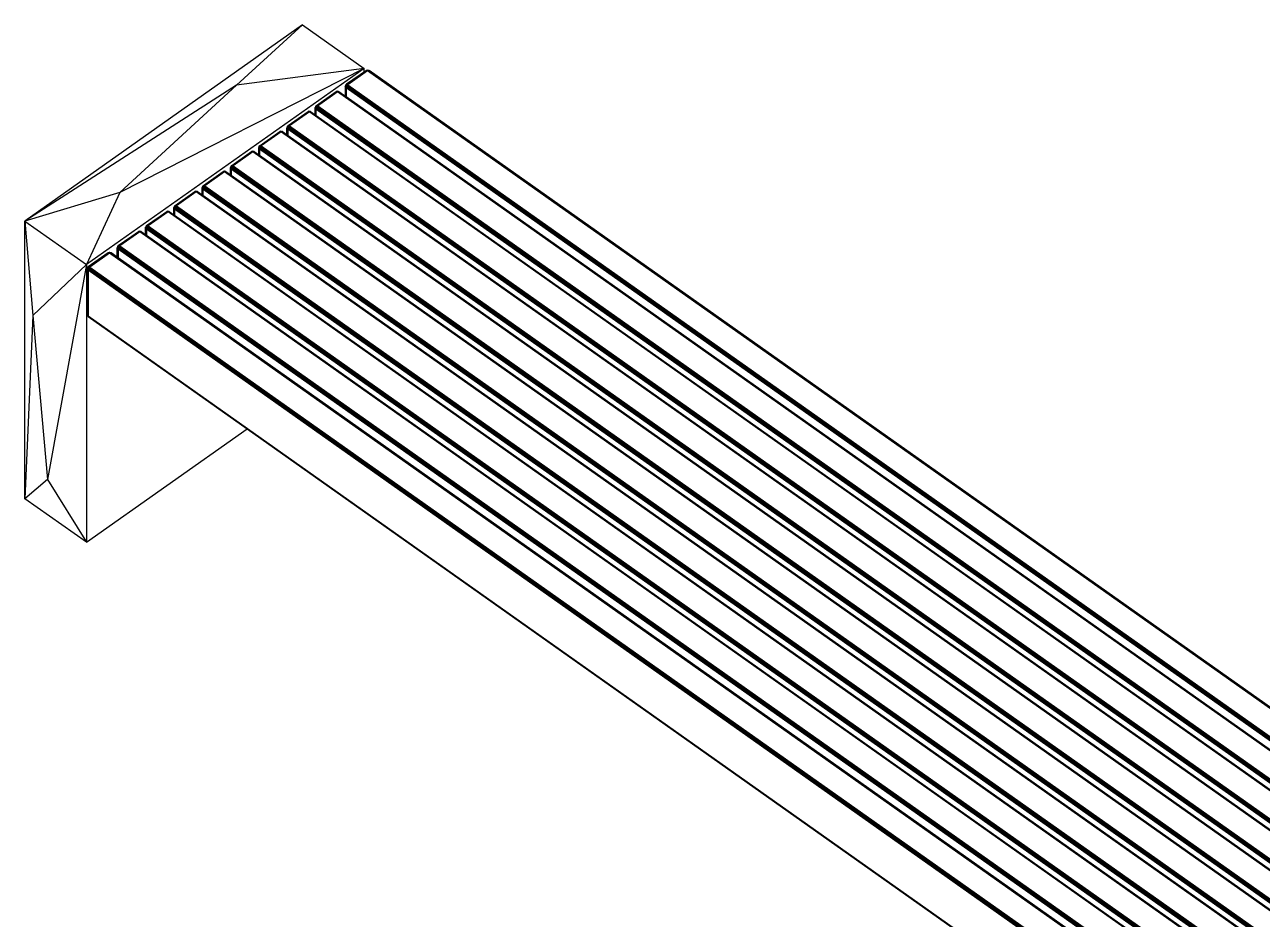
# Model space of a CAD drawing. Header units: millimetres. Extents: x 3440 to 9380, y -3644 to 556.
# Drawn here: x 6957 to 8375, y -1454 to -429 of the extents above; entities that cross this region are included whole.
import ezdxf

# ---------------------------------------------------------------- set-up
doc = ezdxf.new("R2010")
doc.units = ezdxf.units.MM

msp = doc.modelspace()

# ---------------------------------------------------------------- linework, layer by layer
for p, q in [((7275.5, -429.2), (6957.3, -654.2)), ((7275.5, -429.2), (7199.9, -498.6)), ((7275.5, -429.2), (7346.2, -479.2)), ((7346.2, -479.2), (7028, -704.2)), ((7346.2, -479.2), (7066.2, -621.5)), ((7346.2, -479.2), (7199.9, -498.6)), ((7348.6, -481.5), (7326, -497.5)), ((7326.4, -497.5), (7349, -481.5)), ((7326.9, -497.7), (7349.6, -481.7)), ((7346.2, -483.2), (7346.2, -479.2)), ((7346.2, -483.2), (7348.3, -481.7)), ((7348.6, -481.5), (7348.3, -481.7)), ((7348.6, -481.5), (7349.5, -481.2)), ((7348.7, -481.5), (7348.6, -481.5)), ((7348.7, -481.5), (7348.8, -481.5)), ((7349, -481.5), (7348.7, -481.5)), ((7348.8, -481.5), (7349.2, -481.4)), ((7349.6, -481.7), (7349, -481.5)), ((7349, -481.5), (7349.1, -481.5)), ((7349.1, -481.5), (7350.2, -481.2)), ((7349.1, -481.5), (7349.2, -481.4)), ((7349.2, -481.4), (7350.2, -481.2)), ((7349.5, -481.2), (7350.2, -481.2)), ((7349.6, -481.7), (7350.2, -481.2)), ((7350.1, -482), (7349.6, -481.7)), ((7350.7, -481.7), (7349.6, -481.7)), ((7350.1, -482), (7350.7, -481.7)), ((7350.2, -481.2), (7351, -481.2)), ((7351.2, -481.5), (7350.2, -481.2)), ((7350.2, -481.2), (7350.7, -481.7)), ((7350.7, -481.7), (7351.2, -481.5)), ((7350.7, -481.7), (8619.2, -1378.7)), ((7351, -481.2), (7351.4, -481.5)), ((7351.2, -481.5), (7351, -481.2)), ((7351.6, -481.5), (7351, -481.2)), ((8619.7, -1378.5), (7351.2, -481.5)), ((7351.2, -481.5), (7351.4, -481.5)), ((7351.4, -481.5), (7351.6, -481.5)), ((7351.6, -481.5), (7351.9, -481.7)), ((7351.6, -481.5), (8620.2, -1378.5)), ((8620.5, -1378.7), (7351.9, -481.7)), ((7325.6, -497.7), (7346.2, -483.2)), ((7350.1, -482), (7327.5, -498)), ((8618.7, -1379), (7350.1, -482)), ((7199.9, -498.6), (6957.3, -654.2)), ((7199.9, -498.6), (7066.2, -621.5)), ((7291.2, -522.1), (7313.8, -506.1)), ((7291.5, -521.9), (7314.2, -505.9)), ((7292, -521.9), (7314.6, -505.9)), ((7292.5, -522), (7315.1, -506)), ((7315.7, -506.3), (7293, -522.3)), ((7313.8, -506.1), (7314.2, -505.9)), ((7315.1, -505.5), (7314.2, -505.9)), ((7314.2, -505.9), (7315.7, -505.5)), ((7314.2, -505.9), (7314.6, -505.9)), ((7314.6, -505.9), (7315.7, -505.5)), ((7314.6, -505.9), (7315.1, -506)), ((7315.1, -505.5), (7315.7, -505.5)), ((7315.1, -506), (7315.7, -505.5)), ((7315.1, -506), (7315.7, -506.3)), ((7316.2, -506), (7315.1, -506)), ((7315.7, -505.5), (7316.6, -505.6)), ((7315.7, -505.5), (7316.7, -505.9)), ((7315.7, -505.5), (7316.2, -506)), ((7316.2, -506), (7315.7, -506.3)), ((7949.9, -954.8), (7315.7, -506.3)), ((7316.7, -505.9), (7316.2, -506)), ((7949.9, -954.8), (7316.2, -506)), ((7316.2, -506), (8584.8, -1403)), ((7316.6, -505.6), (7317.2, -505.9)), ((7316.6, -505.6), (7316.7, -505.9)), ((7317.2, -505.9), (7316.7, -505.9)), ((7316.7, -505.9), (8585.3, -1402.9)), ((7317.5, -506.1), (7317.2, -505.9)), ((7317.2, -505.9), (8585.7, -1402.9)), ((7317.5, -506.1), (7324.5, -511)), ((7324.5, -500.1), (7324.6, -499.7)), ((7324.6, -500.7), (7324.5, -500.1)), ((7324.5, -500.1), (7324.5, -511)), ((7324.5, -500.1), (7324.6, -500.3)), ((7324.9, -498.6), (7324.6, -499.5)), ((7324.9, -499.4), (7324.6, -499.6)), ((7324.6, -499.6), (7324.6, -499.5)), ((7324.6, -499.5), (7324.6, -499.6)), ((7324.6, -499.6), (7324.6, -499.6)), ((7324.6, -499.6), (7324.6, -499.7)), ((7324.6, -499.7), (7324.8, -500.6)), ((7324.6, -500.3), (7324.6, -499.7)), ((7324.6, -500.7), (7324.6, -500.3)), ((7324.6, -500.3), (7324.8, -500.6)), ((7324.8, -500.6), (7324.6, -500.7)), ((7324.6, -511.1), (7324.6, -500.7)), ((7324.9, -501.2), (7324.6, -500.7)), ((7324.9, -500.5), (7324.8, -500.6)), ((7324.9, -501.2), (7324.8, -500.6)), ((7324.8, -500.6), (7324.9, -500.8)), ((7325.6, -497.7), (7324.9, -498.6)), ((7325.5, -498.1), (7324.9, -498.6)), ((7325.3, -498.3), (7324.9, -498.6)), ((7324.9, -499.4), (7325.3, -498.3)), ((7324.9, -500.5), (7324.9, -499.4)), ((7325.4, -499.4), (7324.9, -499.4)), ((7325.4, -501.6), (7324.9, -500.5)), ((7325.2, -500.5), (7324.9, -500.5)), ((7324.9, -500.8), (7324.9, -501.2)), ((7324.9, -500.8), (7325.4, -501.6)), ((7325.4, -501.6), (7324.9, -501.2)), ((7324.9, -511.3), (7324.9, -501.2)), ((7325.2, -500.5), (7325.4, -499.6)), ((7325.4, -501.6), (7325.2, -500.5)), ((7325.4, -500.8), (7325.2, -500.5)), ((7325.2, -500.5), (7325.4, -500.5)), ((7325.3, -498.3), (7326, -497.5)), ((7325.3, -498.3), (7326.4, -497.5)), ((7325.9, -498.3), (7325.3, -498.3)), ((7325.4, -499.4), (7325.9, -498.3)), ((7325.6, -500.3), (7325.4, -499.4)), ((7326, -499.7), (7325.4, -499.4)), ((7325.4, -499.6), (7325.4, -499.4)), ((7325.4, -500.5), (7325.4, -499.6)), ((7325.4, -501), (7325.6, -500.3)), ((7325.4, -500.5), (7325.6, -500.3)), ((7325.4, -500.8), (7325.4, -500.5)), ((7325.4, -501), (7325.4, -500.8)), ((7325.4, -501.6), (7325.4, -500.8)), ((7325.4, -501.6), (7325.4, -501)), ((7325.4, -501), (8594, -1398)), ((7959.6, -950.1), (7325.4, -501)), ((7325.4, -501.6), (7325.4, -511.6)), ((7959.6, -950.1), (7325.4, -501.6)), ((7326, -497.5), (7325.5, -498.1)), ((7325.6, -497.7), (7325.5, -498.1)), ((7326, -497.5), (7325.6, -497.7)), ((7325.6, -500.3), (7326, -499.7)), ((7325.6, -500.3), (8594.2, -1397.3)), ((7325.9, -498.3), (7326.4, -497.5)), ((7325.9, -498.3), (7326.9, -497.7)), ((7326.4, -499), (7325.9, -498.3)), ((7325.9, -498.3), (7326, -499.7)), ((7325.9, -498.3), (7326.9, -498.4)), ((7326.4, -497.5), (7326, -497.5)), ((7326, -499.7), (7326.4, -499)), ((8594.5, -1396.7), (7326, -499.7)), ((7326.9, -497.7), (7326.4, -497.5)), ((7326.4, -499), (7326.9, -498.4)), ((7326.4, -499), (8595, -1396)), ((7326.9, -498.4), (7326.9, -497.7)), ((7327.5, -498), (7326.9, -497.7)), ((7326.9, -498.4), (7327.5, -498)), ((8595.5, -1395.4), (7326.9, -498.4)), ((7327.5, -498), (8596, -1395)), ((7290, -524.5), (7290.1, -524)), ((7290, -524.5), (7290.1, -525)), ((7290, -532.5), (7290, -524.5)), ((7290, -524.5), (7290.1, -524.6)), ((7290.2, -523.8), (7290.1, -523.9)), ((7290.1, -523.9), (7290.2, -524)), ((7290.2, -524), (7290.1, -524)), ((7290.1, -524), (7290.3, -525)), ((7290.1, -524), (7290.1, -524.6)), ((7290.4, -523), (7290.2, -523.8)), ((7290.2, -524), (7290.5, -523.7)), ((7290.2, -523.8), (7290.2, -524)), ((7291.2, -522.1), (7290.4, -523)), ((7291, -522.4), (7290.4, -523)), ((7290.8, -522.7), (7290.4, -523)), ((7290.8, -522.7), (7290.5, -523.7)), ((7290.5, -523.7), (7291, -523.7)), ((7290.5, -523.7), (7290.5, -524.9)), ((7292, -521.9), (7290.8, -522.7)), ((7291.5, -521.9), (7290.8, -522.7)), ((7291.5, -522.7), (7290.8, -522.7)), ((7290.8, -524.9), (7291, -523.7)), ((7291.5, -521.9), (7291, -522.4)), ((7291, -522.4), (7291.2, -522.1)), ((7291, -523.7), (7291.5, -522.7)), ((7291, -523.7), (7291.5, -524)), ((7291, -523.7), (7291.2, -524.7)), ((7291.2, -522.1), (7291.5, -521.9)), ((7291.5, -524), (7291.2, -524.7)), ((7291.5, -521.9), (7292, -521.9)), ((7292, -521.9), (7291.5, -522.7)), ((7291.5, -522.7), (7292.5, -522)), ((7291.5, -522.7), (7292, -523.4)), ((7292.5, -522.8), (7291.5, -522.7)), ((7291.5, -524), (7291.5, -522.7)), ((7292, -523.4), (7291.5, -524)), ((8560.1, -1421), (7291.5, -524)), ((7292, -521.9), (7292.5, -522)), ((7292.5, -522.8), (7292, -523.4)), ((7292, -523.4), (8560.5, -1420.4)), ((7292.5, -522), (7293, -522.3)), ((7292.5, -522), (7292.5, -522.8)), ((7293, -522.3), (7292.5, -522.8)), ((8561, -1419.8), (7292.5, -522.8)), ((7293, -522.3), (8561.6, -1419.3)), ((7324.5, -511), (7324.6, -511.1)), ((7324.6, -511.1), (7324.9, -511.3)), ((7324.9, -511.3), (7325.4, -511.6)), ((7325.4, -511.6), (8586.1, -1403.1)), ((7258.8, -545), (7281.4, -529)), ((7259.2, -544.8), (7281.8, -528.8)), ((7259.6, -544.8), (7282.2, -528.8)), ((7260.1, -544.9), (7282.7, -528.9)), ((7283.3, -529.2), (7260.7, -545.2)), ((7281.4, -529), (7281.8, -528.8)), ((7282.7, -528.4), (7281.8, -528.8)), ((7281.8, -528.8), (7281.9, -528.8)), ((7282, -528.7), (7281.9, -528.8)), ((7281.9, -528.8), (7282.2, -528.8)), ((7282, -528.7), (7282.4, -528.6)), ((7282.2, -528.8), (7282.3, -528.7)), ((7282.2, -528.8), (7282.7, -528.9)), ((7282.3, -528.7), (7283.3, -528.4)), ((7282.3, -528.7), (7282.4, -528.6)), ((7282.4, -528.6), (7283.3, -528.4)), ((7282.7, -528.4), (7283.3, -528.4)), ((7282.7, -528.9), (7283.3, -528.4)), ((7282.7, -528.9), (7283.3, -529.2)), ((7283.8, -528.9), (7282.7, -528.9)), ((7283.3, -528.4), (7284.2, -528.5)), ((7283.3, -528.4), (7284.3, -528.8)), ((7283.3, -528.4), (7283.8, -528.9)), ((7283.8, -528.9), (7283.3, -529.2)), ((7917.6, -977.7), (7283.3, -529.2)), ((7284.3, -528.8), (7283.8, -528.9)), ((7917.6, -977.7), (7283.8, -528.9)), ((7283.8, -528.9), (8552.4, -1425.9)), ((7284.2, -528.5), (7284.8, -528.8)), ((7284.2, -528.5), (7284.3, -528.8)), ((7284.8, -528.8), (7284.3, -528.8)), ((7284.3, -528.8), (8552.9, -1425.8)), ((7285.1, -529), (7284.8, -528.8)), ((7284.8, -528.8), (8553.3, -1425.8)), ((7285.1, -529), (7290, -532.5)), ((7290, -532.5), (7290.1, -532.5)), ((7290.1, -524.6), (7290.3, -525)), ((7290.1, -524.6), (7290.1, -525)), ((7290.1, -525), (7290.3, -525)), ((7290.1, -525), (7290.4, -525.5)), ((7290.1, -525), (7290.1, -532.5)), ((7290.1, -532.5), (7290.4, -532.8)), ((7290.3, -525), (7290.5, -524.9)), ((7290.3, -525), (7290.4, -525.5)), ((7290.3, -525), (7290.4, -525.2)), ((7290.4, -525.2), (7290.9, -526)), ((7290.4, -525.2), (7290.4, -525.5)), ((7290.4, -525.5), (7290.9, -526)), ((7290.4, -532.8), (7290.4, -525.5)), ((7290.4, -532.8), (7290.9, -533.1)), ((7290.5, -524.9), (7290.8, -524.9)), ((7290.5, -524.9), (7290.9, -526)), ((7290.8, -524.9), (7290.9, -524.8)), ((7290.9, -526), (7290.8, -524.9)), ((7290.8, -524.9), (7290.9, -525.2)), ((7290.9, -524.8), (7291.2, -524.7)), ((7290.9, -525.2), (7290.9, -524.8)), ((7290.9, -525.2), (7291, -525.4)), ((7291, -525.4), (7290.9, -526)), ((7290.9, -526), (7290.9, -533.1)), ((7925.2, -974.5), (7290.9, -526)), ((7290.9, -533.1), (8553.7, -1426)), ((7291.2, -524.7), (7291, -525.4)), ((7291, -525.4), (8559.5, -1422.4)), ((7925.2, -974.5), (7291, -525.4)), ((7291.2, -524.7), (8559.8, -1421.7)), ((7226.4, -567.9), (7249.1, -551.9)), ((7226.8, -567.7), (7249.4, -551.7)), ((7227.2, -567.7), (7249.8, -551.7)), ((7227.7, -567.8), (7250.3, -551.8)), ((7250.9, -552.1), (7228.3, -568.1)), ((7249.1, -551.9), (7249.4, -551.7)), ((7250.3, -551.3), (7249.4, -551.7)), ((7249.4, -551.7), (7249.5, -551.7)), ((7249.6, -551.6), (7249.5, -551.7)), ((7249.5, -551.7), (7249.8, -551.7)), ((7249.6, -551.6), (7250, -551.5)), ((7249.8, -551.7), (7249.9, -551.6)), ((7249.8, -551.7), (7250.3, -551.8)), ((7249.9, -551.6), (7251, -551.3)), ((7249.9, -551.6), (7250, -551.5)), ((7250, -551.5), (7251, -551.3)), ((7250.3, -551.3), (7251, -551.3)), ((7250.3, -551.8), (7251, -551.3)), ((7250.3, -551.8), (7250.9, -552.1)), ((7251.4, -551.8), (7250.3, -551.8)), ((7251.4, -551.8), (7250.9, -552.1)), ((7885.2, -1000.6), (7250.9, -552.1)), ((7251, -551.3), (7251.8, -551.4)), ((7251, -551.3), (7252, -551.7)), ((7251, -551.3), (7251.4, -551.8)), ((7252, -551.7), (7251.4, -551.8)), ((7885.2, -1000.6), (7251.4, -551.8)), ((7251.4, -551.8), (8520, -1448.8)), ((7251.8, -551.4), (7252.4, -551.7)), ((7251.8, -551.4), (7252, -551.7)), ((7252.4, -551.7), (7252, -551.7)), ((7252, -551.7), (8520.5, -1448.7)), ((7252.7, -551.9), (7252.4, -551.7)), ((7252.4, -551.7), (8520.9, -1448.7)), ((7252.7, -551.9), (7257.7, -555.4)), ((7257.7, -547.4), (7257.8, -546.9)), ((7257.7, -547.4), (7257.8, -547.9)), ((7257.7, -555.4), (7257.7, -547.4)), ((7257.7, -547.4), (7257.8, -547.5)), ((7258, -545.9), (7257.8, -546.7)), ((7257.8, -546.9), (7258.1, -546.6)), ((7257.8, -546.7), (7257.8, -546.8)), ((7257.8, -546.7), (7257.8, -546.9)), ((7257.8, -546.8), (7257.8, -546.9)), ((7257.8, -546.9), (7257.8, -546.9)), ((7257.8, -546.9), (7257.9, -547.9)), ((7257.8, -546.9), (7257.8, -547.5)), ((7257.8, -547.5), (7257.9, -547.9)), ((7257.8, -547.5), (7257.8, -547.9)), ((7257.8, -547.9), (7257.9, -547.9)), ((7257.8, -547.9), (7258.1, -548.4)), ((7257.8, -547.9), (7257.8, -555.4)), ((7257.9, -547.9), (7258.1, -547.8)), ((7257.9, -547.9), (7258.1, -548.4)), ((7257.9, -547.9), (7258.1, -548.1)), ((7258.8, -545), (7258, -545.9)), ((7258.6, -545.3), (7258, -545.9)), ((7258.5, -545.6), (7258, -545.9)), ((7258.5, -545.6), (7258.1, -546.6)), ((7258.1, -546.6), (7258.6, -546.6)), ((7258.1, -546.6), (7258.1, -547.8)), ((7258.1, -547.8), (7258.4, -547.8)), ((7258.1, -547.8), (7258.5, -548.9)), ((7258.1, -547.8), (7258.1, -547.8)), ((7258.1, -547.8), (7258.1, -548.1)), ((7258.1, -548.1), (7258.5, -548.9)), ((7258.1, -548.1), (7258.1, -548.4)), ((7258.1, -548.4), (7258.5, -548.9)), ((7258.1, -555.7), (7258.1, -548.4)), ((7258.4, -547.8), (7258.6, -546.6)), ((7258.4, -547.8), (7258.5, -547.7)), ((7258.5, -548.9), (7258.4, -547.8)), ((7258.4, -547.8), (7258.5, -548.1)), ((7259.6, -544.8), (7258.5, -545.6)), ((7259.2, -544.8), (7258.5, -545.6)), ((7259.1, -545.6), (7258.5, -545.6)), ((7258.5, -547.7), (7258.8, -547.6)), ((7258.5, -548.1), (7258.5, -547.7)), ((7258.5, -548.9), (7258.5, -548.1)), ((7258.5, -548.1), (7258.6, -548.3)), ((7258.6, -548.3), (7258.5, -548.9)), ((7258.5, -548.9), (7258.5, -556)), ((7892.8, -997.4), (7258.5, -548.9)), ((7259.2, -544.8), (7258.6, -545.3)), ((7258.6, -545.3), (7258.8, -545)), ((7258.6, -546.6), (7259.1, -545.6)), ((7258.6, -546.6), (7259.2, -546.9)), ((7258.6, -546.6), (7258.8, -547.6)), ((7258.8, -547.6), (7258.6, -548.3)), ((7258.6, -548.3), (8527.2, -1445.3)), ((7892.8, -997.4), (7258.6, -548.3)), ((7258.8, -545), (7259.2, -544.8)), ((7259.2, -546.9), (7258.8, -547.6)), ((7258.8, -547.6), (8527.4, -1444.6)), ((7259.6, -544.8), (7259.1, -545.6)), ((7259.1, -545.6), (7260.1, -544.9)), ((7259.1, -545.6), (7259.6, -546.3)), ((7260.1, -545.7), (7259.1, -545.6)), ((7259.2, -546.9), (7259.1, -545.6)), ((7259.2, -544.8), (7259.6, -544.8)), ((7259.6, -546.3), (7259.2, -546.9)), ((8527.7, -1443.9), (7259.2, -546.9)), ((7259.6, -544.8), (7260.1, -544.9)), ((7260.1, -545.7), (7259.6, -546.3)), ((7259.6, -546.3), (8528.1, -1443.3)), ((7260.1, -544.9), (7260.7, -545.2)), ((7260.1, -544.9), (7260.1, -545.7)), ((7260.7, -545.2), (7260.1, -545.7)), ((8528.7, -1442.7), (7260.1, -545.7)), ((7260.7, -545.2), (8529.2, -1442.2)), ((7257.7, -555.4), (7257.8, -555.4)), ((7257.8, -555.4), (7258.1, -555.7)), ((7258.1, -555.7), (7258.5, -556)), ((7258.5, -556), (8521.3, -1448.9)), ((7194, -590.8), (7216.7, -574.8)), ((7194.4, -590.6), (7217, -574.6)), ((7194.8, -590.6), (7217.5, -574.6)), ((7195.3, -590.7), (7218, -574.7)), ((7218.5, -575), (7195.9, -591)), ((7216.7, -574.8), (7217, -574.6)), ((7217.9, -574.2), (7217, -574.6)), ((7217, -574.6), (7218.6, -574.2)), ((7217, -574.6), (7217.5, -574.6)), ((7217.5, -574.6), (7218.6, -574.2)), ((7217.5, -574.6), (7218, -574.7)), ((7217.9, -574.2), (7218.6, -574.2)), ((7218, -574.7), (7218.6, -574.2)), ((7218, -574.7), (7218.5, -575)), ((7219.1, -574.7), (7218, -574.7)), ((7219.1, -574.7), (7218.5, -575)), ((7852.8, -1023.5), (7218.5, -575)), ((7218.6, -574.2), (7219.4, -574.3)), ((7218.6, -574.2), (7219.6, -574.6)), ((7218.6, -574.2), (7219.1, -574.7)), ((7219.6, -574.6), (7219.1, -574.7)), ((7852.8, -1023.5), (7219.1, -574.7)), ((7219.1, -574.7), (8487.6, -1471.7)), ((7219.4, -574.3), (7220, -574.6)), ((7219.4, -574.3), (7219.6, -574.6)), ((7220, -574.6), (7219.6, -574.6)), ((7219.6, -574.6), (8488.1, -1471.6)), ((7220.3, -574.8), (7220, -574.6)), ((7220, -574.6), (8488.6, -1471.6)), ((7220.3, -574.8), (7225.3, -578.3)), ((7225.3, -570.3), (7225.4, -569.8)), ((7225.3, -570.3), (7225.4, -570.8)), ((7225.3, -578.3), (7225.3, -570.3)), ((7225.3, -570.3), (7225.4, -570.4)), ((7225.3, -578.3), (7225.4, -578.3)), ((7225.6, -568.8), (7225.4, -569.6)), ((7225.4, -569.8), (7225.7, -569.5)), ((7225.4, -569.6), (7225.4, -569.7)), ((7225.4, -569.6), (7225.4, -569.8)), ((7225.4, -569.7), (7225.4, -569.8)), ((7225.4, -569.8), (7225.4, -569.8)), ((7225.4, -569.8), (7225.6, -570.8)), ((7225.4, -570.4), (7225.6, -570.8)), ((7225.4, -570.4), (7225.4, -570.8)), ((7225.4, -570.8), (7225.6, -570.8)), ((7225.4, -570.8), (7225.7, -571.3)), ((7225.4, -570.8), (7225.4, -578.3)), ((7225.4, -578.3), (7225.7, -578.6)), ((7226.4, -567.9), (7225.6, -568.8)), ((7226.3, -568.2), (7225.6, -568.8)), ((7226.1, -568.5), (7225.6, -568.8)), ((7225.6, -570.8), (7225.7, -570.7)), ((7225.6, -570.8), (7225.7, -571.3)), ((7225.6, -570.8), (7225.7, -571)), ((7226.1, -568.5), (7225.7, -569.5)), ((7225.7, -569.5), (7226.2, -569.5)), ((7225.7, -569.5), (7225.7, -570.7)), ((7225.7, -570.7), (7226, -570.7)), ((7225.7, -570.7), (7226.1, -571.8)), ((7225.7, -570.7), (7225.7, -571)), ((7225.7, -570.7), (7225.7, -570.7)), ((7225.7, -571), (7226.1, -571.8)), ((7225.7, -571.3), (7226.1, -571.8)), ((7225.7, -578.6), (7225.7, -571.3)), ((7225.7, -578.6), (7226.1, -578.9)), ((7226, -570.7), (7226.1, -569.8)), ((7226, -570.7), (7226.1, -570.6)), ((7226.1, -571.8), (7226, -570.7)), ((7226, -570.7), (7226.1, -571)), ((7227.2, -567.7), (7226.1, -568.5)), ((7226.8, -567.7), (7226.1, -568.5)), ((7226.7, -568.5), (7226.1, -568.5)), ((7226.1, -569.8), (7226.2, -569.5)), ((7226.1, -570.6), (7226.1, -569.8)), ((7226.1, -570.6), (7226.4, -570.5)), ((7226.1, -571), (7226.1, -570.6)), ((7226.1, -571), (7226.2, -571.2)), ((7226.2, -571.2), (7226.1, -571.8)), ((7226.1, -571.8), (7226.1, -578.9)), ((7860.4, -1020.3), (7226.1, -571.8)), ((7226.1, -578.9), (8488.9, -1471.8)), ((7226.2, -569.5), (7226.7, -568.5)), ((7226.2, -569.5), (7226.8, -569.8)), ((7226.2, -569.5), (7226.4, -570.5)), ((7226.4, -570.5), (7226.2, -571.2)), ((7226.2, -571.2), (8494.8, -1468.2)), ((7860.4, -1020.3), (7226.2, -571.2)), ((7226.8, -567.7), (7226.3, -568.2)), ((7226.3, -568.2), (7226.4, -567.9)), ((7226.4, -567.9), (7226.8, -567.7)), ((7226.8, -569.8), (7226.4, -570.5)), ((7226.4, -570.5), (8495, -1467.5)), ((7226.7, -568.5), (7227.7, -567.8)), ((7226.8, -568.3), (7226.7, -568.5)), ((7226.7, -568.5), (7227.2, -569.2)), ((7227.7, -568.6), (7226.7, -568.5)), ((7226.8, -569.8), (7226.7, -568.5)), ((7226.8, -567.7), (7227.2, -567.7)), ((7227.2, -567.7), (7226.8, -568.3)), ((7226.8, -568.3), (7227.5, -567.8)), ((7227.2, -569.2), (7226.8, -569.8)), ((8495.3, -1466.8), (7226.8, -569.8)), ((7227.2, -567.7), (7227.5, -567.8)), ((7227.7, -568.6), (7227.2, -569.2)), ((7227.2, -569.2), (8495.8, -1466.2)), ((7227.5, -567.8), (7227.7, -567.8)), ((7227.7, -567.8), (7228.3, -568.1)), ((7227.7, -567.8), (7227.7, -568.6)), ((7228.3, -568.1), (7227.7, -568.6)), ((8496.3, -1465.6), (7227.7, -568.6)), ((7228.3, -568.1), (8496.8, -1465.1)), ((7192.9, -593.2), (7193, -592.7)), ((7192.9, -593.2), (7193, -593.7)), ((7192.9, -601.2), (7192.9, -593.2)), ((7192.9, -593.2), (7193, -593.3)), ((7193.3, -591.7), (7193, -592.5)), ((7193, -592.7), (7193.3, -592.4)), ((7193, -592.5), (7193, -592.6)), ((7193, -592.5), (7193, -592.7)), ((7193, -592.6), (7193, -592.7)), ((7193, -592.7), (7193, -592.7)), ((7193, -592.7), (7193.2, -593.7)), ((7193, -593.3), (7193.2, -593.7)), ((7193, -593.3), (7193, -593.7)), ((7193, -593.7), (7193.2, -593.7)), ((7193, -593.7), (7193.3, -594.2)), ((7193, -593.7), (7193, -601.2)), ((7193.2, -593.7), (7193.3, -593.6)), ((7193.2, -593.7), (7193.3, -594.2)), ((7193.2, -593.7), (7193.3, -593.9)), ((7194, -590.8), (7193.3, -591.7)), ((7193.9, -591.1), (7193.3, -591.7)), ((7193.7, -591.4), (7193.3, -592.4)), ((7193.7, -591.4), (7193.3, -591.7)), ((7193.3, -592.4), (7193.8, -592.4)), ((7193.3, -592.4), (7193.4, -593.6)), ((7193.3, -592.4), (7193.3, -592.4)), ((7193.3, -592.4), (7193.3, -593.6)), ((7193.3, -593.6), (7193.4, -593.6)), ((7193.3, -593.6), (7193.3, -593.9)), ((7193.3, -593.9), (7193.8, -594.7)), ((7193.3, -594.2), (7193.8, -594.7)), ((7193.3, -594.2), (7193.3, -601.5)), ((7193.4, -593.6), (7193.6, -593.6)), ((7193.4, -593.6), (7193.8, -594.7)), ((7193.6, -593.6), (7193.8, -592.7)), ((7193.6, -593.6), (7193.8, -593.5)), ((7193.8, -594.7), (7193.6, -593.6)), ((7193.6, -593.6), (7193.8, -593.9)), ((7194.8, -590.6), (7193.7, -591.4)), ((7194.4, -590.6), (7193.7, -591.4)), ((7194.3, -591.4), (7193.7, -591.4)), ((7193.8, -592.4), (7194.3, -591.4)), ((7193.8, -592.4), (7194.4, -592.7)), ((7193.8, -592.4), (7194, -593.4)), ((7193.8, -592.7), (7193.8, -592.4)), ((7193.8, -593.5), (7193.8, -592.7)), ((7194, -593.4), (7193.8, -594.1)), ((7193.8, -593.5), (7194, -593.4)), ((7193.8, -593.9), (7193.8, -593.5)), ((7193.8, -593.9), (7193.8, -594.1)), ((7193.8, -594.7), (7193.8, -593.9)), ((7193.8, -594.1), (8462.4, -1491.1)), ((7193.8, -594.1), (7193.8, -594.7)), ((7828, -1043.2), (7193.8, -594.1)), ((7193.8, -594.7), (7193.8, -601.8)), ((7828, -1043.2), (7193.8, -594.7)), ((7194.4, -590.6), (7193.9, -591.1)), ((7193.9, -591.1), (7194, -590.8)), ((7194, -590.8), (7194.4, -590.6)), ((7194.4, -592.7), (7194, -593.4)), ((7194, -593.4), (8462.6, -1490.4)), ((7194.8, -590.6), (7194.3, -591.4)), ((7194.3, -591.4), (7195.3, -590.7)), ((7194.3, -591.4), (7194.8, -592.1)), ((7195.3, -591.5), (7194.3, -591.4)), ((7194.4, -592.7), (7194.3, -591.4)), ((7194.4, -590.6), (7194.8, -590.6)), ((7194.8, -592.1), (7194.4, -592.7)), ((8462.9, -1489.7), (7194.4, -592.7)), ((7194.8, -590.6), (7195.3, -590.7)), ((7195.3, -591.5), (7194.8, -592.1)), ((7194.8, -592.1), (8463.4, -1489.1)), ((7195.3, -590.7), (7195.9, -591)), ((7195.3, -590.7), (7195.3, -591.5)), ((7195.9, -591), (7195.3, -591.5)), ((8463.9, -1488.5), (7195.3, -591.5)), ((7195.9, -591), (8464.4, -1488)), ((7161.7, -613.7), (7184.3, -597.7)), ((7162, -613.5), (7184.6, -597.5)), ((7162.4, -613.5), (7185.1, -597.5)), ((7163, -613.6), (7185.6, -597.6)), ((7186.1, -597.9), (7163.5, -613.9)), ((7184.3, -597.7), (7184.6, -597.5)), ((7185.6, -597.1), (7184.6, -597.5)), ((7184.6, -597.5), (7184.8, -597.4)), ((7184.6, -597.5), (7185.1, -597.5)), ((7185.6, -597.1), (7184.8, -597.4)), ((7184.8, -597.4), (7185.3, -597.3)), ((7185.1, -597.5), (7186.1, -597.2)), ((7185.1, -597.5), (7185.6, -597.6)), ((7185.3, -597.3), (7185.6, -597.1)), ((7185.3, -597.3), (7186.1, -597.2)), ((7186.1, -597.2), (7185.6, -597.1)), ((7185.6, -597.6), (7186.2, -597.1)), ((7185.6, -597.6), (7186.1, -597.9)), ((7186.7, -597.6), (7185.6, -597.6)), ((7186.1, -597.2), (7186.2, -597.1)), ((7186.7, -597.6), (7186.1, -597.9)), ((7820.4, -1046.4), (7186.1, -597.9)), ((7186.2, -597.1), (7187.1, -597.2)), ((7186.2, -597.1), (7187.2, -597.5)), ((7186.2, -597.1), (7186.7, -597.6)), ((7187.2, -597.5), (7186.7, -597.6)), ((7820.4, -1046.4), (7186.7, -597.6)), ((7186.7, -597.6), (8455.2, -1494.6)), ((7187.1, -597.2), (7187.6, -597.5)), ((7187.1, -597.2), (7187.2, -597.5)), ((7187.6, -597.5), (7187.2, -597.5)), ((7187.2, -597.5), (8455.7, -1494.5)), ((7188, -597.7), (7187.6, -597.5)), ((7187.6, -597.5), (8456.2, -1494.5)), ((7188, -597.7), (7192.9, -601.2)), ((7192.9, -601.2), (7193, -601.2)), ((7193, -601.2), (7193.3, -601.5)), ((7193.3, -601.5), (7193.8, -601.8)), ((7193.8, -601.8), (8456.5, -1494.7)), ((7066.2, -621.5), (6957.3, -654.2)), ((7066.2, -621.5), (7028, -704.2)), ((7129.3, -636.6), (7151.9, -620.6)), ((7129.6, -636.4), (7152.2, -620.4)), ((7130.1, -636.4), (7152.7, -620.4)), ((7130.6, -636.5), (7153.2, -620.5)), ((7153.7, -620.8), (7131.1, -636.8)), ((7151.9, -620.6), (7152.2, -620.4)), ((7153.2, -620), (7152.2, -620.4)), ((7152.2, -620.4), (7153.8, -620)), ((7152.2, -620.4), (7152.7, -620.4)), ((7152.7, -620.4), (7153.8, -620)), ((7152.7, -620.4), (7153.2, -620.5)), ((7153.2, -620), (7153.8, -620)), ((7153.2, -620.5), (7153.8, -620)), ((7153.2, -620.5), (7153.7, -620.8)), ((7154.3, -620.5), (7153.2, -620.5)), ((7154.3, -620.5), (7153.7, -620.8)), ((7788, -1069.3), (7153.7, -620.8)), ((7153.8, -620), (7154.7, -620.1)), ((7153.8, -620), (7154.8, -620.4)), ((7153.8, -620), (7154.3, -620.5)), ((7154.8, -620.4), (7154.3, -620.5)), ((7788, -1069.3), (7154.3, -620.5)), ((7154.3, -620.5), (8422.8, -1517.5)), ((7154.7, -620.1), (7155.2, -620.4)), ((7154.7, -620.1), (7154.8, -620.4)), ((7155.2, -620.4), (7154.8, -620.4)), ((7154.8, -620.4), (8423.3, -1517.4)), ((7155.6, -620.6), (7155.2, -620.4)), ((7155.2, -620.4), (8423.8, -1517.4)), ((7155.6, -620.6), (7160.5, -624.1)), ((7160.5, -616.1), (7160.6, -615.6)), ((7160.5, -616.1), (7160.6, -616.6)), ((7160.5, -624.1), (7160.5, -616.1)), ((7160.5, -616.1), (7160.6, -616.2)), ((7160.6, -615.6), (7160.9, -615.3)), ((7160.7, -615.4), (7160.6, -615.5)), ((7160.7, -615.4), (7160.6, -615.6)), ((7160.6, -615.5), (7160.6, -615.6)), ((7160.6, -615.6), (7160.6, -615.6)), ((7160.6, -615.6), (7160.8, -616.6)), ((7160.6, -615.6), (7160.6, -616.2)), ((7160.6, -616.2), (7160.8, -616.6)), ((7160.6, -616.6), (7160.8, -616.6)), ((7160.6, -616.6), (7160.9, -617.1)), ((7160.6, -616.6), (7160.6, -624.1)), ((7160.9, -614.6), (7160.7, -615.4)), ((7160.8, -616.6), (7160.9, -616.5)), ((7160.8, -616.6), (7160.9, -617.1)), ((7160.8, -616.6), (7160.9, -616.8)), ((7161.7, -613.7), (7160.9, -614.6)), ((7161.5, -614), (7160.9, -614.6)), ((7161.3, -614.3), (7160.9, -615.3)), ((7161.3, -614.3), (7160.9, -614.6)), ((7160.9, -615.3), (7161.4, -615.3)), ((7160.9, -615.3), (7161, -616.5)), ((7160.9, -616.5), (7160.9, -616.8)), ((7160.9, -616.5), (7161, -616.5)), ((7160.9, -616.8), (7161.4, -617.6)), ((7160.9, -617.1), (7161.4, -617.6)), ((7160.9, -624.4), (7160.9, -617.1)), ((7161, -616.5), (7161.2, -616.5)), ((7161, -616.5), (7161.4, -617.6)), ((7161.2, -616.5), (7161.4, -615.3)), ((7161.2, -616.5), (7161.7, -616.3)), ((7161.4, -617.6), (7161.2, -616.5)), ((7161.2, -616.5), (7161.4, -616.8)), ((7162.4, -613.5), (7161.3, -614.3)), ((7162, -613.5), (7161.3, -614.3)), ((7161.9, -614.3), (7161.3, -614.3)), ((7161.4, -615.3), (7161.9, -614.3)), ((7161.4, -615.3), (7162, -615.6)), ((7161.4, -615.3), (7161.7, -616.3)), ((7161.4, -617.6), (7161.4, -616.8)), ((7161.4, -616.8), (7161.5, -617)), ((7161.5, -617), (7161.4, -617.6)), ((7161.4, -617.6), (7161.4, -624.7)), ((7795.7, -1066.1), (7161.4, -617.6)), ((7162, -613.5), (7161.5, -614)), ((7161.5, -614), (7161.7, -613.7)), ((7161.7, -616.3), (7161.5, -617)), ((7161.5, -617), (8430, -1514)), ((7795.7, -1066.1), (7161.5, -617)), ((7161.7, -613.7), (7162, -613.5)), ((7162, -615.6), (7161.7, -616.3)), ((7161.7, -616.3), (8430.2, -1513.3)), ((7161.9, -614.3), (7163, -613.6)), ((7162.1, -614.1), (7161.9, -614.3)), ((7161.9, -614.3), (7162.4, -615)), ((7163, -614.4), (7161.9, -614.3)), ((7162, -615.6), (7161.9, -614.3)), ((7162, -613.5), (7162.4, -613.5)), ((7162.4, -615), (7162, -615.6)), ((8430.5, -1512.6), (7162, -615.6)), ((7162.4, -613.5), (7162.1, -614.1)), ((7162.1, -614.1), (7162.8, -613.6)), ((7162.4, -613.5), (7162.8, -613.6)), ((7163, -614.4), (7162.4, -615)), ((7162.4, -615), (8431, -1512)), ((7162.8, -613.6), (7163, -613.6)), ((7163, -613.6), (7163.5, -613.9)), ((7163, -613.6), (7163, -614.4)), ((7163.5, -613.9), (7163, -614.4)), ((8431.5, -1511.4), (7163, -614.4)), ((7163.5, -613.9), (8432, -1510.9)), ((7128.5, -637.5), (7128.3, -638.3)), ((7129.3, -636.6), (7128.5, -637.5)), ((7129.1, -636.9), (7128.5, -637.5)), ((7128.9, -637.2), (7128.5, -637.5)), ((7128.9, -637.2), (7128.6, -638.2)), ((7130.1, -636.4), (7128.9, -637.2)), ((7129.6, -636.4), (7128.9, -637.2)), ((7129.6, -637.2), (7128.9, -637.2)), ((7129, -638.2), (7129.6, -637.2)), ((7129.6, -636.4), (7129.1, -636.9)), ((7129.1, -636.9), (7129.3, -636.6)), ((7129.3, -636.6), (7129.6, -636.4)), ((7129.6, -636.4), (7130.1, -636.4)), ((7130.1, -636.4), (7129.6, -637.2)), ((7129.6, -637.2), (7130.6, -636.5)), ((7129.6, -637.2), (7130.1, -637.9)), ((7130.6, -637.3), (7129.6, -637.2)), ((7129.6, -638.5), (7129.6, -637.2)), ((7130.1, -637.9), (7129.6, -638.5)), ((7130.1, -636.4), (7130.6, -636.5)), ((7130.6, -637.3), (7130.1, -637.9)), ((7130.1, -637.9), (8398.6, -1534.9)), ((7130.6, -636.5), (7131.1, -636.8)), ((7130.6, -636.5), (7130.6, -637.3)), ((7131.1, -636.8), (7130.6, -637.3)), ((8399.1, -1534.3), (7130.6, -637.3)), ((7131.1, -636.8), (8399.7, -1533.8)), ((7160.5, -624.1), (7160.6, -624.1)), ((7160.6, -624.1), (7160.9, -624.4)), ((7160.9, -624.4), (7161.4, -624.7)), ((7161.4, -624.7), (8424.1, -1517.6)), ((7096.9, -659.5), (7119.5, -643.5)), ((7097.2, -659.3), (7119.9, -643.3)), ((7097.7, -659.3), (7120.3, -643.3)), ((7098.2, -659.4), (7120.8, -643.4)), ((7121.4, -643.7), (7098.7, -659.7)), ((7119.5, -643.5), (7119.9, -643.3)), ((7120.8, -642.9), (7119.9, -643.3)), ((7119.9, -643.3), (7121.4, -643)), ((7119.9, -643.3), (7120.3, -643.3)), ((7120.4, -643.2), (7120.3, -643.3)), ((7120.4, -643.2), (7120.3, -643.3)), ((7120.3, -643.3), (7120.3, -643.3)), ((7120.3, -643.3), (7120.4, -643.3)), ((7120.4, -643.2), (7121.4, -643)), ((7121, -643.2), (7120.4, -643.2)), ((7120.4, -643.2), (7120.4, -643.3)), ((7120.4, -643.3), (7120.8, -643.4)), ((7120.8, -642.9), (7121.4, -643)), ((7120.8, -643.4), (7121, -643.2)), ((7120.8, -643.4), (7121.4, -643.7)), ((7121.9, -643.4), (7120.8, -643.4)), ((7121, -643.2), (7121.4, -643)), ((7121.4, -642.9), (7122.3, -643)), ((7121.4, -642.9), (7122.4, -643.3)), ((7121.4, -642.9), (7121.9, -643.4)), ((7121.4, -643), (7121.4, -642.9)), ((7121.4, -643), (7121.4, -643)), ((7121.9, -643.4), (7121.4, -643.7)), ((7755.6, -1092.2), (7121.4, -643.7)), ((7122.4, -643.3), (7121.9, -643.4)), ((7755.6, -1092.2), (7121.9, -643.4)), ((7121.9, -643.4), (8390.5, -1540.4)), ((7122.3, -643), (7122.9, -643.3)), ((7122.3, -643), (7122.4, -643.3)), ((7122.9, -643.3), (7122.4, -643.3)), ((7122.4, -643.3), (8391, -1540.3)), ((7123.2, -643.5), (7122.9, -643.3)), ((7122.9, -643.3), (8391.4, -1540.3)), ((7123.2, -643.5), (7128.1, -647)), ((7128.1, -639), (7128.2, -638.5)), ((7128.1, -639), (7128.2, -639.5)), ((7128.1, -647), (7128.1, -639)), ((7128.1, -639), (7128.2, -639.1)), ((7128.1, -647), (7128.2, -647)), ((7128.2, -638.5), (7128.6, -638.2)), ((7128.3, -638.3), (7128.2, -638.4)), ((7128.3, -638.3), (7128.2, -638.5)), ((7128.2, -638.4), (7128.2, -638.5)), ((7128.2, -638.5), (7128.2, -639.1)), ((7128.2, -638.5), (7128.2, -638.5)), ((7128.2, -638.5), (7128.4, -639.5)), ((7128.2, -639.1), (7128.4, -639.5)), ((7128.2, -639.5), (7128.4, -639.5)), ((7128.2, -639.5), (7128.5, -640)), ((7128.2, -639.5), (7128.2, -647)), ((7128.2, -647), (7128.5, -647.3)), ((7128.4, -639.5), (7128.5, -639.4)), ((7128.4, -639.5), (7128.5, -640)), ((7128.4, -639.5), (7128.5, -639.7)), ((7128.5, -639.4), (7128.6, -639.4)), ((7128.5, -639.4), (7128.5, -639.7)), ((7128.5, -639.7), (7129, -640.5)), ((7128.5, -639.7), (7128.5, -640)), ((7128.5, -640), (7129, -640.5)), ((7128.5, -647.3), (7128.5, -640)), ((7128.5, -647.3), (7129, -647.6)), ((7128.6, -638.2), (7129, -638.2)), ((7128.6, -638.2), (7128.6, -639.4)), ((7128.6, -639.4), (7128.8, -639.4)), ((7128.6, -639.4), (7129, -640.5)), ((7128.8, -639.4), (7129, -638.2)), ((7128.8, -639.4), (7129.3, -639.2)), ((7129, -640.5), (7128.8, -639.4)), ((7128.8, -639.4), (7129.1, -639.9)), ((7129, -638.2), (7129.6, -638.5)), ((7129, -638.2), (7129.3, -639.2)), ((7129.1, -639.9), (7129, -640.5)), ((7129, -640.5), (7129, -647.6)), ((7763.3, -1089), (7129, -640.5)), ((7129, -647.6), (8391.7, -1540.5)), ((7129.3, -639.2), (7129.1, -639.9)), ((7129.1, -639.9), (8397.6, -1536.9)), ((7763.3, -1089), (7129.1, -639.9)), ((7129.6, -638.5), (7129.3, -639.2)), ((7129.3, -639.2), (8397.8, -1536.2)), ((8398.2, -1535.5), (7129.6, -638.5)), ((6957.3, -654.2), (7028, -704.2)), ((6957.3, -654.2), (6966.5, -762.4)), ((6957.3, -972.4), (6957.3, -654.2)), ((7064.8, -682.2), (7087.5, -666.2)), ((7065.3, -682.2), (7087.9, -666.2)), ((7087.1, -666.4), (7087.5, -666.2)), ((7088.4, -665.8), (7087.5, -666.2)), ((7087.5, -666.2), (7089, -665.8)), ((7087.5, -666.2), (7087.9, -666.2)), ((7087.9, -666.2), (7089, -665.8)), ((7087.9, -666.2), (7088.4, -666.3)), ((7088.4, -665.8), (7089, -665.8)), ((7088.4, -666.3), (7089, -665.8)), ((7089, -665.8), (7089.9, -665.9)), ((7089, -665.8), (7090, -666.2)), ((7089, -665.8), (7089.5, -666.3)), ((7090, -666.2), (7089.5, -666.3)), ((7089.9, -665.9), (7090.5, -666.2)), ((7089.9, -665.9), (7090, -666.2)), ((7090.5, -666.2), (7090, -666.2)), ((7090, -666.2), (8358.6, -1563.2)), ((7090.8, -666.4), (7090.5, -666.2)), ((7090.5, -666.2), (8359, -1563.2)), ((7095.7, -661.9), (7095.8, -661.4)), ((7095.7, -661.9), (7095.8, -662.4)), ((7095.7, -669.9), (7095.7, -661.9)), ((7095.7, -661.9), (7095.8, -662)), ((7095.8, -661.4), (7096.1, -661.1)), ((7095.9, -661.2), (7095.8, -661.3)), ((7095.9, -661.2), (7095.8, -661.4)), ((7095.8, -661.3), (7095.8, -661.4)), ((7095.8, -661.4), (7095.8, -661.4)), ((7095.8, -661.4), (7096, -662.4)), ((7095.8, -662), (7096, -662.4)), ((7095.8, -662), (7095.8, -662.4)), ((7095.8, -662.4), (7096, -662.4)), ((7095.8, -662.4), (7096.1, -662.9)), ((7095.8, -662.4), (7095.8, -669.9)), ((7096.1, -660.4), (7095.9, -661.2)), ((7096, -662.4), (7096.1, -662.3)), ((7096, -662.4), (7096.1, -662.9)), ((7096, -662.4), (7096.1, -662.6)), ((7096.9, -659.5), (7096.1, -660.4)), ((7096.7, -659.8), (7096.1, -660.4)), ((7096.5, -660.1), (7096.1, -660.4)), ((7096.1, -661.1), (7096.1, -662.3)), ((7096.1, -661.1), (7096.2, -661.1)), ((7096.1, -662.3), (7096.2, -662.3)), ((7096.1, -662.6), (7096.6, -663.4)), ((7096.1, -662.6), (7096.1, -662.9)), ((7096.1, -662.9), (7096.6, -663.4)), ((7096.1, -670.2), (7096.1, -662.9)), ((7096.5, -660.1), (7096.2, -661.1)), ((7096.2, -661.1), (7096.7, -661.1)), ((7096.2, -661.1), (7096.2, -662.3)), ((7096.2, -662.3), (7096.5, -662.3)), ((7096.2, -662.3), (7096.6, -663.4)), ((7097.7, -659.3), (7096.5, -660.1)), ((7097.2, -659.3), (7096.5, -660.1)), ((7097.2, -660.1), (7096.5, -660.1)), ((7096.5, -662.3), (7096.6, -661.4)), ((7096.5, -662.3), (7096.6, -662.2)), ((7096.6, -663.4), (7096.5, -662.3)), ((7096.5, -662.3), (7096.6, -662.6)), ((7096.6, -661.4), (7096.7, -661.1)), ((7096.6, -662.2), (7096.6, -661.4)), ((7096.6, -662.2), (7096.9, -662.1)), ((7096.6, -663.4), (7096.6, -662.6)), ((7096.6, -662.6), (7096.7, -662.8)), ((7096.7, -662.8), (7096.6, -663.4)), ((7096.6, -663.4), (7096.6, -670.5)), ((7730.9, -1111.9), (7096.6, -663.4)), ((7097.2, -659.3), (7096.7, -659.8)), ((7096.7, -659.8), (7096.9, -659.5)), ((7096.7, -661.1), (7097.2, -660.1)), ((7096.7, -661.1), (7097.2, -661.4)), ((7096.7, -661.1), (7096.9, -662.1)), ((7096.9, -662.1), (7096.7, -662.8)), ((7096.7, -662.8), (8365.2, -1559.8)), ((7730.9, -1111.9), (7096.7, -662.8)), ((7096.9, -659.5), (7097.2, -659.3)), ((7097.2, -661.4), (7096.9, -662.1)), ((7096.9, -662.1), (8365.4, -1559.1)), ((7097.2, -659.3), (7097.7, -659.3)), ((7097.7, -659.3), (7097.2, -660.1)), ((7097.2, -660.1), (7098.2, -659.4)), ((7097.2, -660.1), (7097.7, -660.8)), ((7098.2, -660.2), (7097.2, -660.1)), ((7097.2, -661.4), (7097.2, -660.1)), ((7097.7, -660.8), (7097.2, -661.4)), ((8365.8, -1558.4), (7097.2, -661.4)), ((7097.7, -659.3), (7098.2, -659.4)), ((7098.2, -660.2), (7097.7, -660.8)), ((7097.7, -660.8), (8366.2, -1557.8)), ((7098.2, -659.4), (7098.7, -659.7)), ((7098.2, -659.4), (7098.2, -660.2)), ((7098.7, -659.7), (7098.2, -660.2)), ((8366.7, -1557.2), (7098.2, -660.2)), ((7098.7, -659.7), (8367.3, -1556.7)), ((7064.5, -682.4), (7087.1, -666.4)), ((7065.8, -682.3), (7088.4, -666.3)), ((7089, -666.6), (7066.3, -682.6)), ((7088.4, -666.3), (7089, -666.6)), ((7089.5, -666.3), (7088.4, -666.3)), ((7089.5, -666.3), (7089, -666.6)), ((7723.2, -1115.1), (7089, -666.6)), ((7723.2, -1115.1), (7089.5, -666.3)), ((7089.5, -666.3), (8358.1, -1563.3)), ((7090.8, -666.4), (7095.7, -669.9)), ((7095.7, -669.9), (7095.8, -669.9)), ((7095.8, -669.9), (7096.1, -670.2)), ((7096.1, -670.2), (7096.6, -670.5)), ((7096.6, -670.5), (8359.4, -1563.4)), ((7052.7, -690.7), (7030.1, -706.7)), ((7030.4, -706.5), (7053, -690.5)), ((7053.5, -690.5), (7030.8, -706.5)), ((7031.4, -706.7), (7054, -690.7)), ((7054.5, -691), (7031.9, -707)), ((7052.7, -690.7), (7053, -690.5)), ((7054, -690.2), (7053, -690.5)), ((7053, -690.5), (7054.5, -690.2)), ((7053, -690.5), (7053.5, -690.5)), ((7053.5, -690.5), (7054.5, -690.2)), ((7054.2, -690.5), (7053.5, -690.5)), ((7053.6, -690.5), (7053.5, -690.5)), ((7053.5, -690.5), (7053.7, -690.6)), ((7053.5, -690.5), (7053.5, -690.5)), ((7053.5, -690.5), (7053.5, -690.5)), ((7053.5, -690.5), (7053.5, -690.5)), ((7053.5, -690.5), (7053.6, -690.5)), ((7053.6, -690.5), (7053.7, -690.6)), ((7053.7, -690.6), (7054, -690.7)), ((7054, -690.2), (7054.5, -690.2)), ((7054, -690.7), (7054.2, -690.5)), ((7054, -690.7), (7054.5, -691)), ((7055.1, -690.7), (7054, -690.7)), ((7054.2, -690.5), (7054.6, -690.2)), ((7054.6, -690.2), (7054.5, -690.2)), ((7055.1, -690.7), (7054.5, -691)), ((8323.1, -1588), (7054.5, -691)), ((7054.6, -690.2), (7055.5, -690.2)), ((7054.6, -690.2), (7055.6, -690.5)), ((7054.6, -690.2), (7055.1, -690.7)), ((7054.6, -690.2), (7054.6, -690.2)), ((7055.6, -690.5), (7055.1, -690.7)), ((7055.1, -690.7), (8323.6, -1587.7)), ((7055.5, -690.2), (7056, -690.5)), ((7055.5, -690.2), (7055.6, -690.5)), ((8324.1, -1587.5), (7055.6, -690.5)), ((7056, -690.5), (7055.6, -690.5)), ((7056.4, -690.7), (7056, -690.5)), ((7056, -690.5), (8324.6, -1587.5)), ((7063.3, -695.7), (7056.4, -690.7)), ((7063.3, -684.8), (7063.4, -684.3)), ((7063.3, -684.8), (7063.4, -685.3)), ((7063.3, -695.7), (7063.3, -684.8)), ((7063.3, -684.8), (7063.4, -684.9)), ((7063.5, -684.1), (7063.4, -684.2)), ((7063.4, -684.2), (7063.5, -684.3)), ((7063.5, -684.3), (7063.4, -684.3)), ((7063.4, -684.3), (7063.6, -685.3)), ((7063.4, -684.3), (7063.4, -684.9)), ((7063.4, -684.9), (7063.6, -685.3)), ((7063.4, -684.9), (7063.4, -685.3)), ((7063.4, -685.3), (7063.6, -685.3)), ((7063.4, -685.3), (7063.7, -685.8)), ((7063.4, -685.3), (7063.4, -695.7)), ((7063.7, -683.3), (7063.5, -684.1)), ((7063.5, -684.3), (7063.8, -684)), ((7063.5, -684.1), (7063.5, -684.3)), ((7063.6, -685.3), (7063.8, -685.2)), ((7063.6, -685.3), (7063.7, -685.8)), ((7063.6, -685.3), (7063.7, -685.5)), ((7064.5, -682.4), (7063.7, -683.3)), ((7064.3, -682.7), (7063.7, -683.3)), ((7064.1, -683), (7063.7, -683.3)), ((7063.7, -685.5), (7064.2, -686.3)), ((7063.7, -685.5), (7063.7, -685.8)), ((7063.7, -685.8), (7064.2, -686.3)), ((7063.7, -696), (7063.7, -685.8)), ((7064.1, -683), (7063.8, -684)), ((7063.8, -684), (7063.8, -685.2)), ((7063.8, -684), (7064.2, -684)), ((7063.8, -685.2), (7064.1, -685.2)), ((7063.8, -685.2), (7064.2, -686.3)), ((7065.3, -682.2), (7064.1, -683)), ((7064.8, -682.2), (7064.1, -683)), ((7064.8, -683), (7064.1, -683)), ((7064.1, -685.2), (7064.2, -684.3)), ((7064.1, -685.2), (7064.2, -685.1)), ((7064.2, -686.3), (7064.1, -685.2)), ((7064.1, -685.2), (7064.2, -685.5)), ((7064.2, -684.3), (7064.2, -684)), ((7064.2, -684), (7064.3, -684)), ((7064.2, -684.3), (7064.3, -684)), ((7064.2, -685.1), (7064.5, -685)), ((7064.2, -685.5), (7064.2, -685.1)), ((7064.2, -685.5), (7064.3, -685.7)), ((7064.3, -685.7), (7064.2, -686.3)), ((7064.2, -686.3), (7064.2, -696.3)), ((7698.5, -1134.8), (7064.2, -686.3)), ((7064.8, -682.2), (7064.3, -682.7)), ((7064.3, -682.7), (7064.5, -682.4)), ((7064.3, -684), (7064.8, -683)), ((7064.3, -684), (7064.8, -684.3)), ((7064.3, -684), (7064.5, -685)), ((7064.5, -685), (7064.3, -685.7)), ((7064.3, -685.7), (8332.8, -1582.7)), ((7698.5, -1134.8), (7064.3, -685.7)), ((7064.5, -682.4), (7064.8, -682.2)), ((7064.8, -684.3), (7064.5, -685)), ((7064.5, -685), (8333.1, -1582)), ((7064.8, -682.2), (7065.3, -682.2)), ((7065.3, -682.2), (7064.8, -683)), ((7064.8, -683), (7065.8, -682.3)), ((7064.8, -683), (7065.3, -683.7)), ((7065.8, -683.1), (7064.8, -683)), ((7064.8, -684.3), (7064.8, -683)), ((7065.3, -683.7), (7064.8, -684.3)), ((8333.4, -1581.3), (7064.8, -684.3)), ((7065.3, -682.2), (7065.8, -682.3)), ((7065.8, -683.1), (7065.3, -683.7)), ((7065.3, -683.7), (8333.8, -1580.7)), ((7065.8, -682.3), (7066.3, -682.6)), ((7065.8, -682.3), (7065.8, -683.1)), ((7066.3, -682.6), (7065.8, -683.1)), ((8334.3, -1580.1), (7065.8, -683.1)), ((7066.3, -682.6), (8334.9, -1579.6)), ((7028, -704.2), (6966.5, -762.4)), ((7028, -704.2), (6983.5, -950.6)), ((7028, -704.2), (7028, -1022.4)), ((7028.9, -709.1), (7029, -708.6)), ((7029.3, -707.6), (7029, -708.6)), ((7029, -708.6), (7029.3, -707.6)), ((7029, -708.6), (7029.3, -708.4)), ((7029, -708.6), (7029.2, -709.6)), ((7029, -708.6), (7029, -708.6)), ((7030.4, -706.5), (7029.3, -707.6)), ((7030.1, -706.7), (7029.3, -707.6)), ((7029.7, -707.3), (7029.3, -708.4)), ((7029.7, -707.3), (7029.3, -707.6)), ((7029.3, -708.4), (7029.8, -708.4)), ((7029.3, -708.4), (7029.4, -709.5)), ((7029.6, -709.5), (7029.8, -708.4)), ((7030.8, -706.5), (7029.7, -707.3)), ((7030.4, -706.5), (7029.7, -707.3)), ((7030.3, -707.3), (7029.7, -707.3)), ((7029.8, -708.4), (7030.3, -707.3)), ((7029.8, -708.4), (7030.4, -708.7)), ((7029.8, -708.4), (7030.1, -709.3)), ((7030.1, -706.7), (7030.4, -706.5)), ((7030.4, -708.7), (7030.1, -709.3)), ((7030.8, -706.5), (7030.3, -707.3)), ((7030.3, -707.3), (7031.4, -706.7)), ((7030.3, -707.3), (7030.8, -708)), ((7031.4, -707.4), (7030.3, -707.3)), ((7030.4, -708.7), (7030.3, -707.3)), ((7030.4, -706.5), (7030.8, -706.5)), ((7030.8, -708), (7030.4, -708.7)), ((8299, -1605.7), (7030.4, -708.7)), ((7030.8, -706.5), (7031.4, -706.7)), ((7031.4, -707.4), (7030.8, -708)), ((7030.8, -708), (8299.4, -1605)), ((7031.4, -706.7), (7031.9, -707)), ((7031.4, -706.7), (7031.4, -707.4)), ((7031.9, -707), (7031.4, -707.4)), ((8299.9, -1604.4), (7031.4, -707.4)), ((7031.9, -707), (8300.5, -1604)), ((7038.7, -698.1), (7038.7, -698.2)), ((7063.4, -695.7), (7063.3, -695.7)), ((7063.7, -696), (7063.4, -695.7)), ((7064.2, -696.3), (7063.7, -696)), ((8324.9, -1587.7), (7064.2, -696.3)), ((7028.9, -709.1), (7029, -709.7)), ((7028.9, -761.4), (7028.9, -709.1)), ((7028.9, -709.1), (7029, -709.3)), ((7029, -709.3), (7029, -709.7)), ((7029, -709.3), (7029.2, -709.6)), ((7029, -709.7), (7029.2, -709.6)), ((7029, -709.7), (7029.3, -710.2)), ((7029, -709.7), (7029, -762)), ((7029.2, -709.6), (7029.4, -709.5)), ((7029.2, -709.6), (7029.3, -710.2)), ((7029.2, -709.6), (7029.3, -709.8)), ((7029.3, -709.8), (7029.3, -710.2)), ((7029.3, -709.8), (7029.8, -710.6)), ((7029.3, -710.2), (7029.8, -710.6)), ((7029.3, -762.5), (7029.3, -710.2)), ((7029.4, -709.5), (7029.6, -709.5)), ((7029.4, -709.5), (7029.8, -710.6)), ((7029.6, -709.5), (7030.1, -709.3)), ((7029.8, -710.6), (7029.6, -709.5)), ((7029.6, -709.5), (7029.9, -710)), ((7029.9, -710), (7029.8, -710.6)), ((7664.1, -1159.1), (7029.8, -710.6)), ((7029.8, -710.6), (7029.8, -762.9)), ((7030.1, -709.3), (7029.9, -710)), ((7029.9, -710), (8298.4, -1607)), ((7664.1, -1159.1), (7029.9, -710)), ((7030.1, -709.3), (8298.6, -1606.3)), ((6966.5, -762.4), (6957.3, -972.4)), ((6966.5, -762.4), (6983.5, -950.6)), ((7029, -762), (7028.9, -761.4)), ((7029, -762.1), (7029, -762)), ((7029.1, -762.2), (7029, -762.1)), ((7029, -762.1), (7029, -762.1)), ((7029.3, -762.5), (7029, -762.1)), ((7029.2, -762.6), (7029.1, -762.2)), ((7029.2, -762.6), (7029.3, -762.5)), ((7029.4, -763), (7029.2, -762.6)), ((7029.3, -762.6), (7029.2, -762.6)), ((7029.8, -762.9), (7029.3, -762.5)), ((7029.3, -762.8), (7029.3, -762.6)), ((7029.4, -762.7), (7029.3, -762.6)), ((7029.4, -762.7), (7029.3, -762.8)), ((7029.3, -762.8), (7029.4, -763)), ((7029.5, -763), (7029.3, -762.8)), ((7029.8, -762.9), (7029.4, -762.7)), ((7029.6, -763.3), (7029.4, -763)), ((7029.4, -763), (7029.5, -763)), ((7029.5, -763), (7029.8, -762.9)), ((7029.6, -763.3), (7029.8, -762.9)), ((7030.1, -763.8), (7029.6, -763.3)), ((7029.6, -763.3), (7029.9, -763.4)), ((7029.8, -762.9), (8298.3, -1659.9)), ((7029.8, -762.9), (7029.9, -763.4)), ((8298.4, -1660.4), (7029.9, -763.4)), ((7029.9, -763.4), (7030, -763.7)), ((7030, -763.7), (7030.1, -763.8)), ((7030.1, -763.8), (7211.9, -892.4)), ((7028, -1022.4), (7211.9, -892.4)), ((7211.9, -892.4), (8298.6, -1660.8)), ((6983.5, -950.6), (6957.3, -972.4)), ((6983.5, -950.6), (7028, -1022.4)), ((8584.2, -1403.3), (7949.9, -954.8)), ((8584.8, -1403), (7949.9, -954.8)), ((8593.9, -1398.6), (7959.6, -950.1)), ((8594, -1398), (7959.6, -950.1)), ((7028, -1022.4), (6957.3, -972.4)), ((8551.8, -1426.2), (7917.6, -977.7)), ((8552.4, -1425.9), (7917.6, -977.7)), ((8559.5, -1423), (7925.2, -974.5)), ((8559.5, -1422.4), (7925.2, -974.5)), ((8519.4, -1449.1), (7885.2, -1000.6)), ((8520, -1448.8), (7885.2, -1000.6)), ((8527.1, -1445.9), (7892.8, -997.4)), ((8527.2, -1445.3), (7892.8, -997.4)), ((8494.7, -1468.8), (7860.4, -1020.3)), ((8494.8, -1468.2), (7860.4, -1020.3)), ((8487.1, -1472), (7852.8, -1023.5)), ((8487.6, -1471.7), (7852.8, -1023.5)), ((8454.7, -1494.9), (7820.4, -1046.4)), ((8455.2, -1494.6), (7820.4, -1046.4)), ((8462.3, -1491.7), (7828, -1043.2)), ((8462.4, -1491.1), (7828, -1043.2)), ((8422.3, -1517.8), (7788, -1069.3)), ((8422.8, -1517.5), (7788, -1069.3)), ((8429.9, -1514.6), (7795.7, -1066.1)), ((8430, -1514), (7795.7, -1066.1)), ((8397.5, -1537.5), (7763.3, -1089)), ((8397.6, -1536.9), (7763.3, -1089)), ((8389.9, -1540.7), (7755.6, -1092.2)), ((8390.5, -1540.4), (7755.6, -1092.2)), ((8357.5, -1563.6), (7723.2, -1115.1)), ((8358.1, -1563.3), (7723.2, -1115.1)), ((8365.2, -1560.4), (7730.9, -1111.9)), ((8365.2, -1559.8), (7730.9, -1111.9)), ((8332.8, -1583.3), (7698.5, -1134.8)), ((8332.8, -1582.7), (7698.5, -1134.8)), ((8298.3, -1607.6), (7664.1, -1159.1)), ((8298.4, -1607), (7664.1, -1159.1))]:
    msp.add_line(p, q)

doc.saveas('drawing.dxf')
